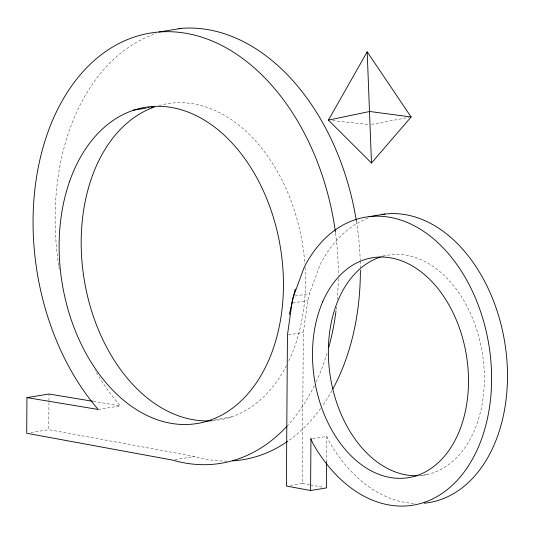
<?xml version="1.0" encoding="UTF-8"?>
<svg xmlns="http://www.w3.org/2000/svg" width="534" height="534" viewBox="0 0 534 534"><rect width="100%" height="100%" fill="white"/><g stroke="black" fill="none" stroke-linecap="round" stroke-linejoin="round"><path stroke-width="0.4" stroke-dasharray="2.67 2" d="M227.003 461.082A218.012 150.481 80.7 0 1 194.563 456.477L48.768 429.663L49.015 394.005M309.526 484.799L302.271 483.464L303.325 332.442L307.818 300.575L309.413 293.693L320.093 264.644A145.956 100.746 80.7 0 1 369.648 217.612M326.648 462.184L326.828 436.458L310.948 439.055M371.384 124.375L408.677 117.44M381.169 256.353L385.935 255.579M295.122 296.03L309.413 293.693M292.739 303.038L307.818 300.575M288.24 334.905L303.325 332.442M98.236 409.471L120.304 405.867A218.012 150.481 80.7 0 1 95.065 370.369M30.785 432.6L48.768 429.663M215.195 419.617L231.542 416.947M174.945 459.681L194.563 456.477M290.363 485.413L302.271 483.464M419.644 475.761L426.786 474.592M332.555 120.577L368.934 124.582M93.263 401.368L120.304 405.867M310.334 484.945L323.237 487.322M326.828 436.458L328.797 440.91A145.956 100.746 80.7 0 0 415.812 503.482M335.546 233.004A218.012 150.481 80.7 0 1 338.302 275.404M338.269 278.715A218.012 150.481 80.7 0 1 337.234 299.36M336.48 306.95A218.012 150.481 80.7 0 1 336.08 310.307M327.035 353.281A218.012 150.481 80.7 0 1 315.768 382.711M314.379 385.601A218.012 150.481 80.7 0 1 287.679 425.424M59.354 269.523A218.012 150.481 80.7 0 1 58.827 266.252M58.707 265.438A218.012 150.481 80.7 0 1 156.202 33.475M356.418 221.243A218.012 150.481 80.7 0 1 360.196 260.125M360.223 260.966A218.012 150.481 80.7 0 1 360.357 267.641M332.008 390.521A218.012 150.481 80.7 0 1 322.543 405.747M320.6 408.483A218.012 150.481 80.7 0 1 288.493 440.71M159.112 105.538A160.213 110.591 80.7 0 1 304.867 263.936M305.088 267.18A160.213 110.591 80.7 0 1 288.367 361.878M286.498 365.623A160.213 110.591 80.7 0 1 212.906 420.672M382.818 256.333A111.426 76.916 80.7 0 1 482.155 351.999A111.426 76.916 80.7 0 1 419.624 475.607"/><path stroke-width="0.8" d="M92.449 401.234L49.015 394.005L26.947 397.616L26.7 433.268L172.495 460.081A218.012 150.481 80.7 0 0 287.145 426.012M326.648 462.184L326.468 487.916L310.588 490.506L310.955 438.16M289.335 314.459L295.202 289.088M328.417 120.117L367.185 51.831L411.107 116.993L371.484 163.037L328.417 120.117L369.735 111.479L411.107 116.993M159.072 31.98L181.139 28.375M133.079 110.251L146.156 108.108M147.791 107.841L149.427 107.574M151.055 107.307L152.691 107.04M369.041 216.65L384.921 214.061M26.947 397.616L98.236 409.471A218.012 150.481 80.7 0 1 102.381 53.894A218.012 150.481 80.7 0 1 335.439 232.19M310.588 490.506L286.391 486.06L287.446 335.038L292.532 299.02L304.22 267.24A145.956 100.746 80.7 0 1 453.026 259.31A145.956 100.746 80.7 0 1 463.565 472.79A145.956 100.746 80.7 0 1 312.924 443.507L310.948 439.055M367.185 51.831L371.484 163.037M335.973 311.142A218.012 150.481 80.7 0 1 328.69 347.581M287.806 441.191A218.012 150.481 80.7 0 1 232.744 460.869M178.71 28.596A218.012 150.481 80.7 0 1 356.418 221.243M360.37 270.137A218.012 150.481 80.7 0 1 332.836 389.006M212.078 420.732A160.213 110.591 80.7 0 1 84.986 284.141A160.213 110.591 80.7 0 1 154.419 107.02M381.676 214.514A145.956 100.746 80.7 0 1 505.264 345.678A145.956 100.746 80.7 0 1 424.076 503.202M418.002 475.701A111.426 76.916 80.7 0 1 330.666 378.739A111.426 76.916 80.7 0 1 380.495 257.034M69.687 181.166A160.213 110.591 80.7 0 0 180.899 424.423A160.213 110.591 80.7 0 0 263.235 190.605A160.213 110.591 80.7 0 0 69.687 181.166M322.81 301.536A111.426 76.916 80.7 0 0 390.728 477.59A111.426 76.916 80.7 0 0 457.918 323.918A111.426 76.916 80.7 0 0 322.81 301.536"/></g></svg>
